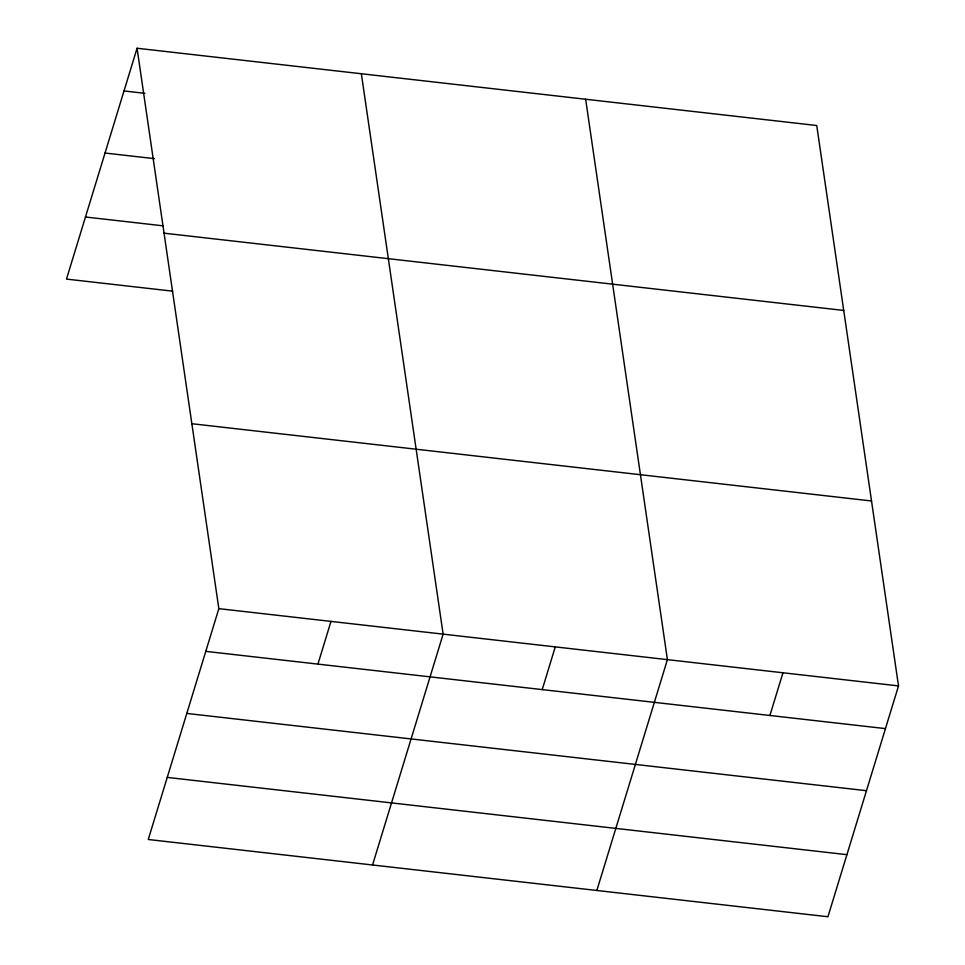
<?xml version="1.0" encoding="UTF-8"?>
<svg xmlns="http://www.w3.org/2000/svg" width="965" height="965" viewBox="0 0 965 965"><rect width="100%" height="100%" fill="white"/><g stroke="black" fill="none" stroke-linecap="round" stroke-linejoin="round"><path stroke-width="1.45" d="M137.066 48.25L218.838 608.65L148.26 839.49L827.934 916.75L898.512 685.91L816.74 125.51L137.066 48.25L66.489 279.09L172.663 291.165M317.931 664.101L330.983 621.4M372.55 864.99L443.128 634.15L361.356 73.75M542.221 689.601L555.273 646.888M596.84 890.478L667.418 659.638L585.646 99.238M769.901 715.487L782.965 672.774M124.015 90.963L144.943 93.34M105.028 153.037L154.376 158.646M85.475 217.004L163.23 225.846M164.05 233.18L843.724 310.441M191.854 423.719L871.528 500.98M218.838 608.65L898.512 685.91M205.774 651.363L885.448 728.611M186.8 713.437L866.474 790.697M167.247 777.404L846.908 854.664"/></g></svg>
